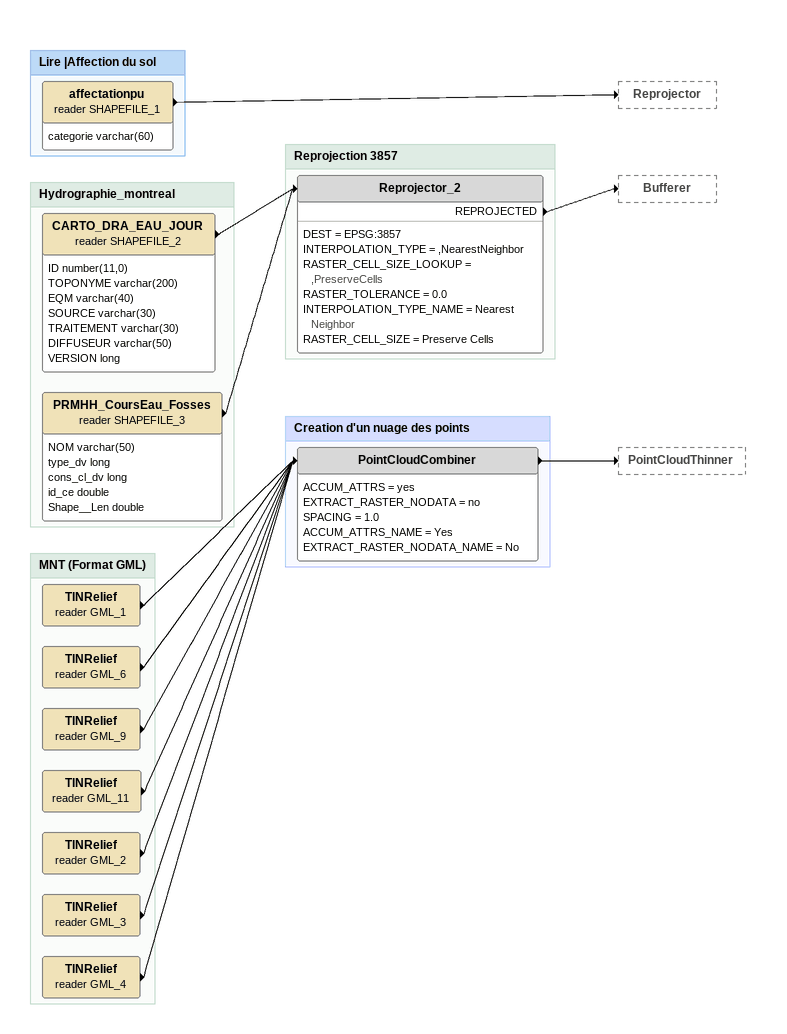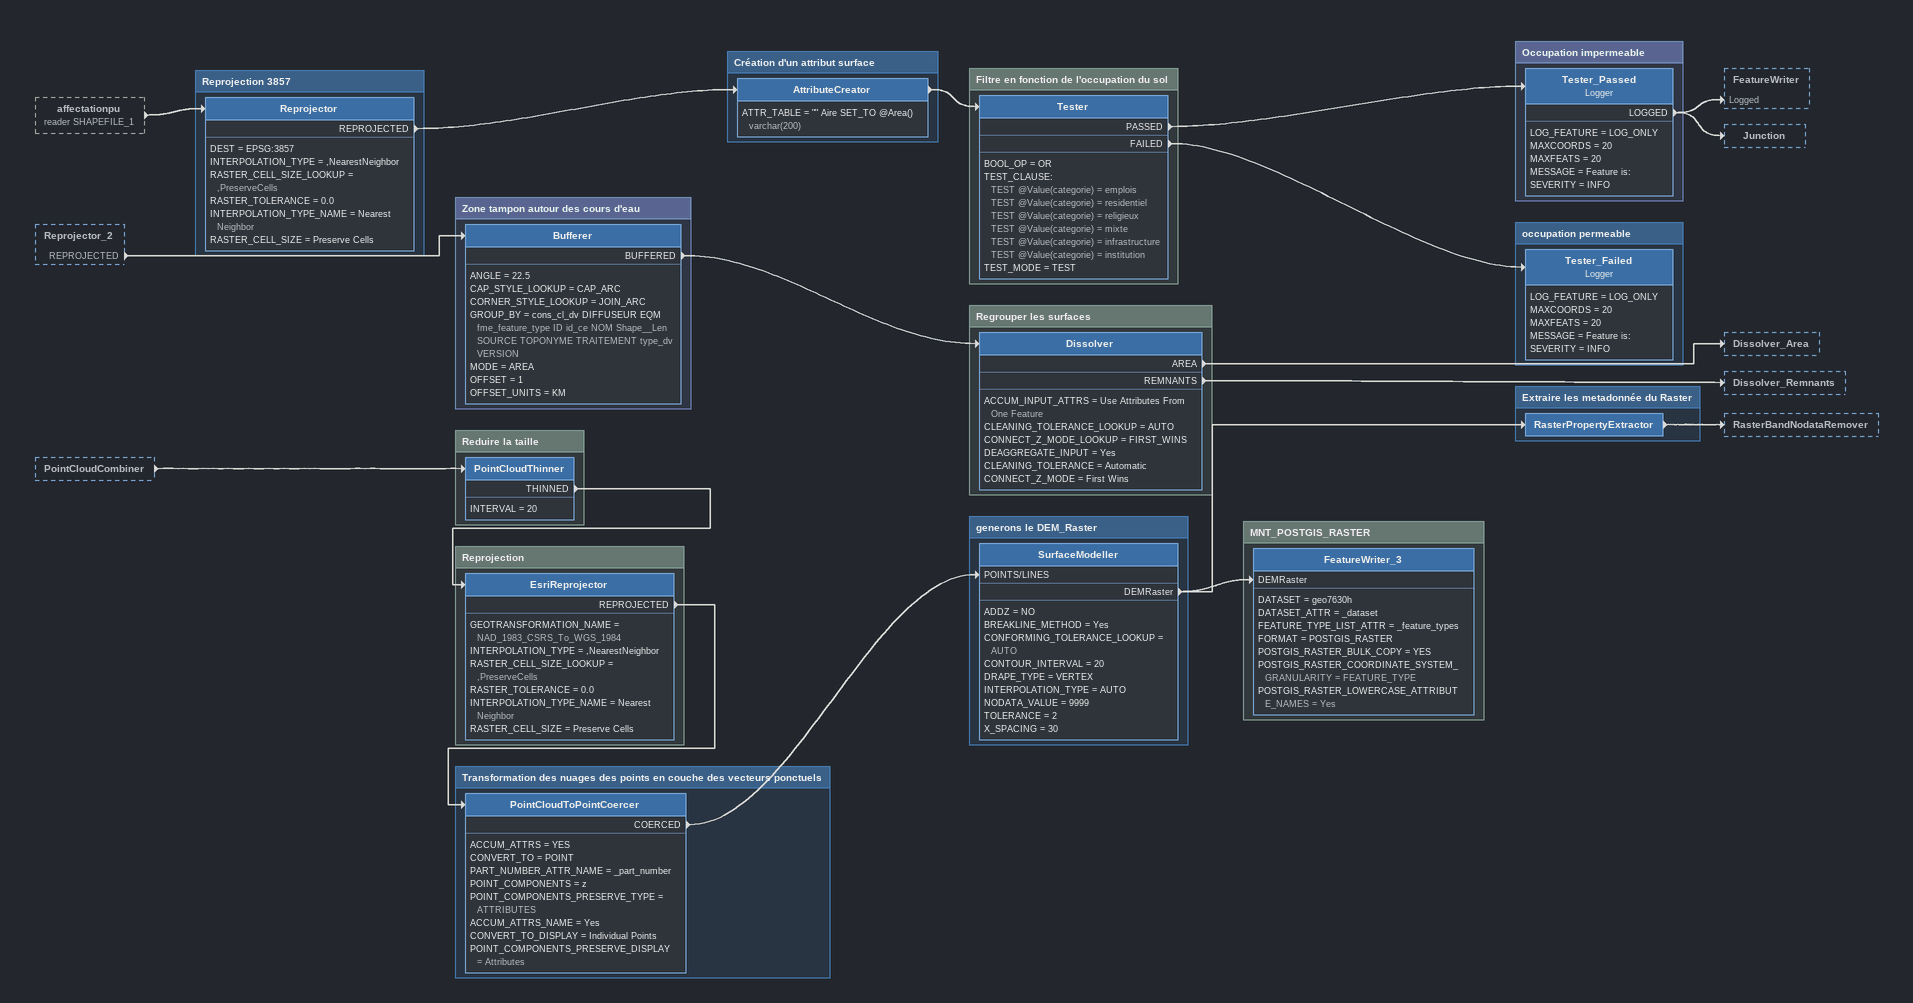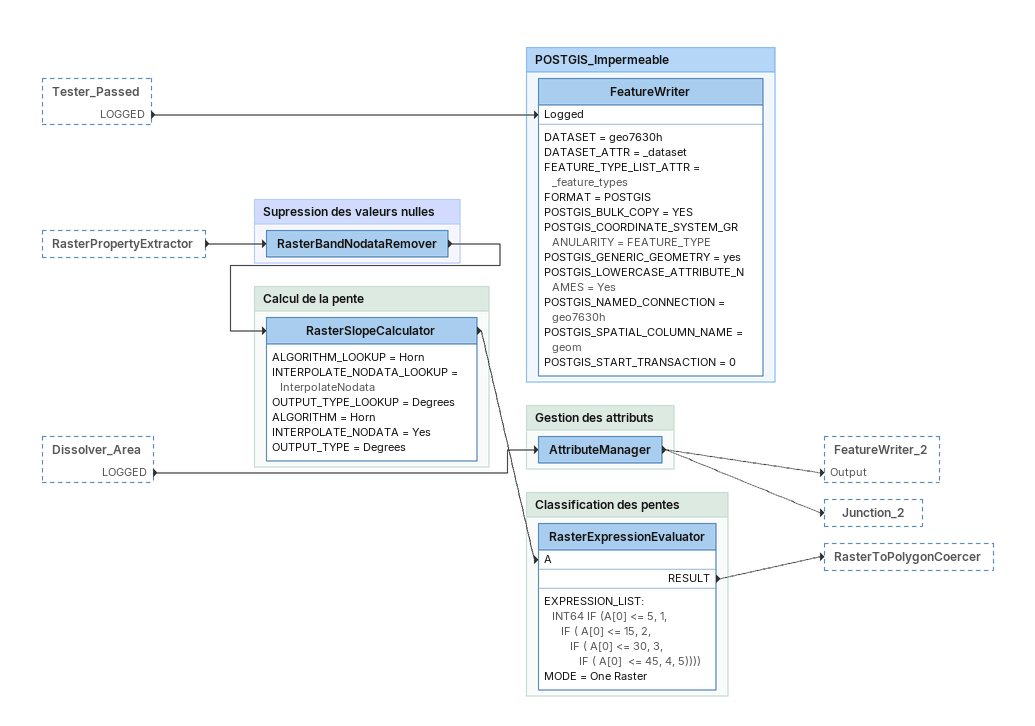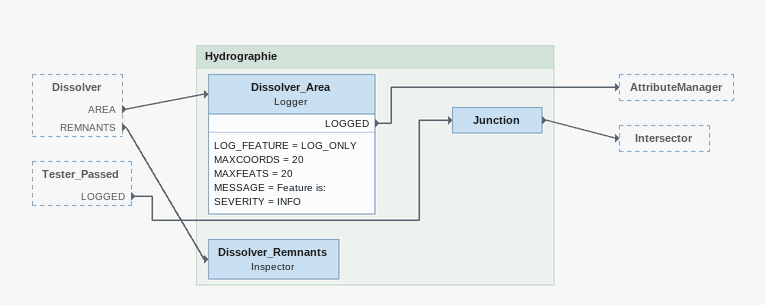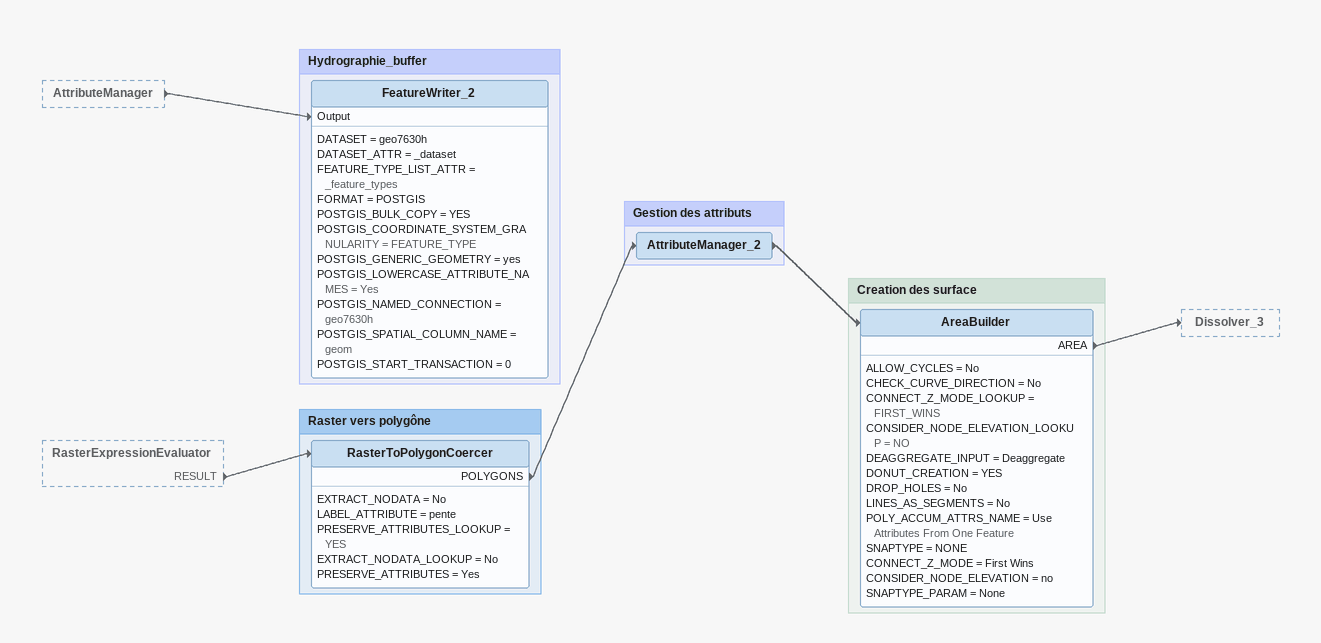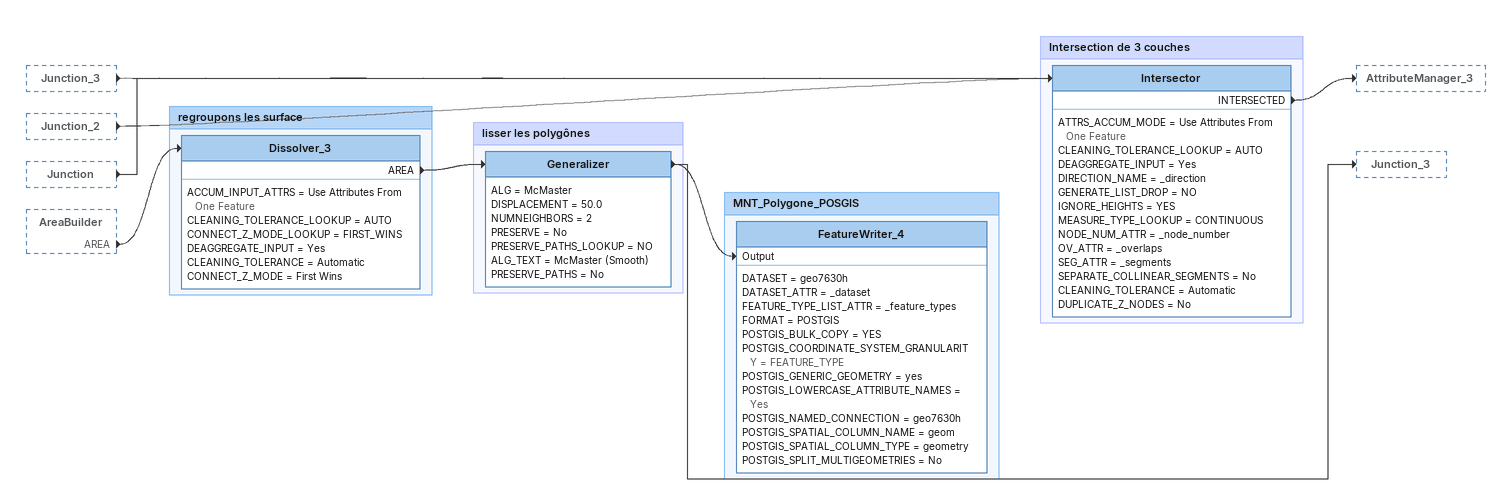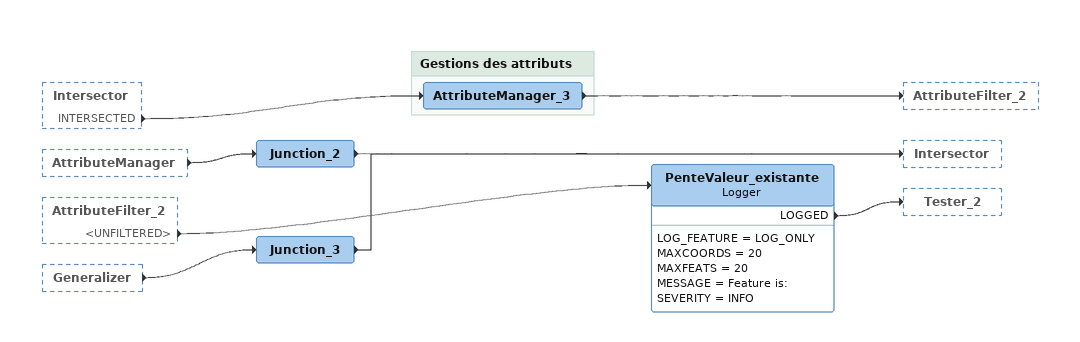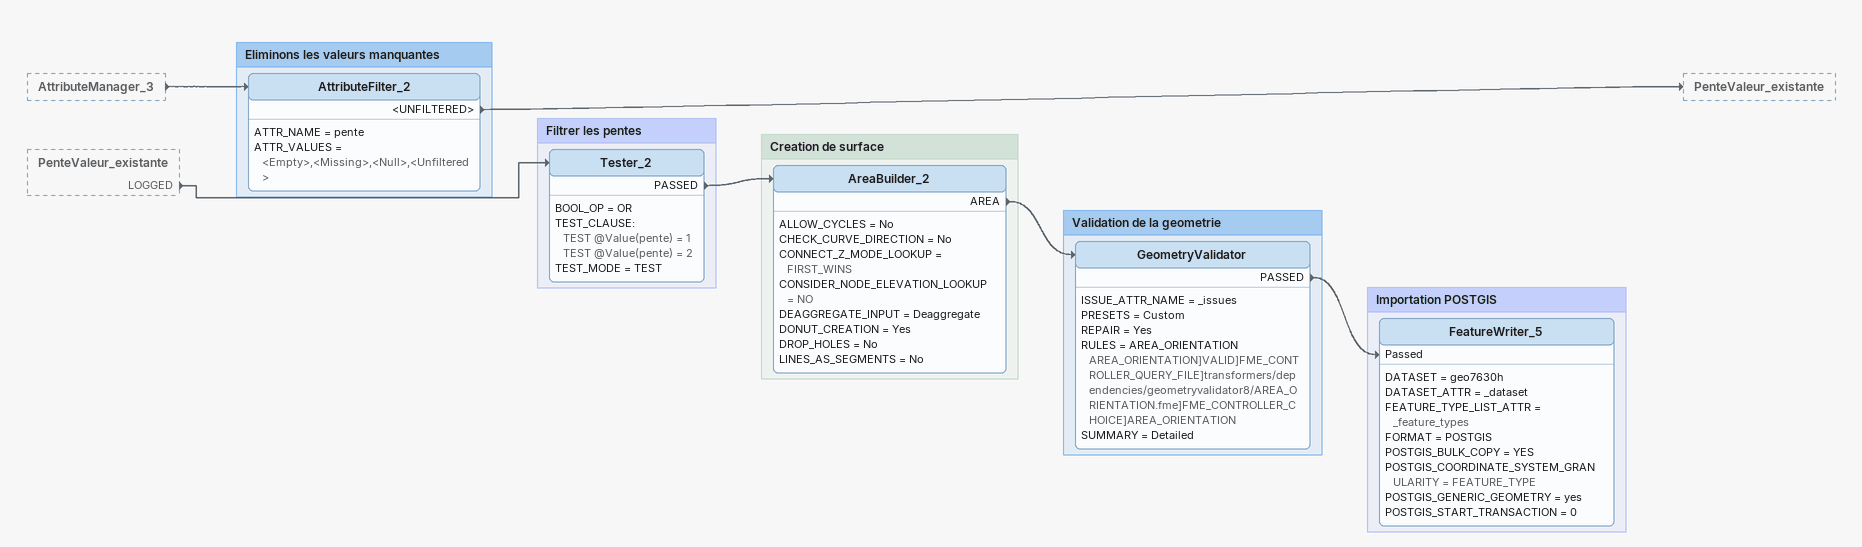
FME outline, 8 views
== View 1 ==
Bookmark: Lire |Affection du sol
affectationpu (reader SHAPEFILE_1)
    attributes: categorie varchar(60)
    -> Reprojector

Bookmark: Hydrographie_montreal
CARTO_DRA_EAU_JOUR (reader SHAPEFILE_2)
    attributes: ID number(11,0), TOPONYME varchar(200), EQM varchar(40), SOURCE varchar(30), TRAITEMENT varchar(30), DIFFUSEUR varchar(50), VERSION long
    -> Reprojector_2
PRMHH_CoursEau_Fosses (reader SHAPEFILE_3)
    attributes: NOM varchar(50), type_dv long, cons_cl_dv long, id_ce double, Shape__Len double
    -> Reprojector_2

Bookmark: Reprojection 3857
Reprojector_2
    DEST = EPSG:3857
    INTERPOLATION_TYPE = ,NearestNeighbor
    RASTER_CELL_SIZE_LOOKUP = ,PreserveCells
    RASTER_TOLERANCE = 0.0
    INTERPOLATION_TYPE_NAME = Nearest Neighbor
    RASTER_CELL_SIZE = Preserve Cells
    REPROJECTED -> Bufferer

Bookmark: MNT (Format GML)
TINRelief (reader GML_1)
    -> PointCloudCombiner
TINRelief (reader GML_6)
    -> PointCloudCombiner
TINRelief (reader GML_9)
    -> PointCloudCombiner
TINRelief (reader GML_11)
    -> PointCloudCombiner
TINRelief (reader GML_2)
    -> PointCloudCombiner
TINRelief (reader GML_3)
    -> PointCloudCombiner
TINRelief (reader GML_4)
    -> PointCloudCombiner

Bookmark: Creation d'un nuage des points
PointCloudCombiner
    ACCUM_ATTRS = yes
    EXTRACT_RASTER_NODATA = no
    SPACING = 1.0
    ACCUM_ATTRS_NAME = Yes
    EXTRACT_RASTER_NODATA_NAME = No
    -> PointCloudThinner

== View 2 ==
affectationpu (reader SHAPEFILE_1) [outside]
    -> Reprojector
Reprojector_2 [outside]
    REPROJECTED -> Bufferer
PointCloudCombiner [outside]
    -> PointCloudThinner

Bookmark: Reprojection 3857
Reprojector
    DEST = EPSG:3857
    INTERPOLATION_TYPE = ,NearestNeighbor
    RASTER_CELL_SIZE_LOOKUP = ,PreserveCells
    RASTER_TOLERANCE = 0.0
    INTERPOLATION_TYPE_NAME = Nearest Neighbor
    RASTER_CELL_SIZE = Preserve Cells
    REPROJECTED -> AttributeCreator

Bookmark: Création d'un attribut surface
AttributeCreator
    ATTR_TABLE = "" Aire SET_TO @Area() varchar(200)
    -> Tester

Bookmark: Filtre en fonction de l'occupation du sol
Tester
    BOOL_OP = OR
    TEST_CLAUSE:
      TEST @Value(categorie) = emplois
      TEST @Value(categorie) = residentiel
      TEST @Value(categorie) = religieux
      TEST @Value(categorie) = mixte
      TEST @Value(categorie) = infrastructure
      TEST @Value(categorie) = institution
    TEST_MODE = TEST
    PASSED -> Tester_Passed
    FAILED -> Tester_Failed

Bookmark: Occupation impermeable
Tester_Passed: Logger
    LOG_FEATURE = LOG_ONLY
    MAXCOORDS = 20
    MAXFEATS = 20
    MESSAGE = Feature is:
    SEVERITY = INFO
    LOGGED -> FeatureWriter [Logged]
    LOGGED -> Junction

Bookmark: occupation permeable
Tester_Failed: Logger
    LOG_FEATURE = LOG_ONLY
    MAXCOORDS = 20
    MAXFEATS = 20
    MESSAGE = Feature is:
    SEVERITY = INFO

Bookmark: Zone tampon autour des cours d'eau
Bufferer
    ANGLE = 22.5
    CAP_STYLE_LOOKUP = CAP_ARC
    CORNER_STYLE_LOOKUP = JOIN_ARC
    GROUP_BY = cons_cl_dv DIFFUSEUR EQM fme_feature_type ID id_ce NOM Shape__Len SOURCE TOPONYME TRAITEMENT type_dv VERSION
    MODE = AREA
    OFFSET = 1
    OFFSET_UNITS = KM
    BUFFERED -> Dissolver

Bookmark: Regrouper les surfaces
Dissolver
    ACCUM_INPUT_ATTRS = Use Attributes From One Feature
    CLEANING_TOLERANCE_LOOKUP = AUTO
    CONNECT_Z_MODE_LOOKUP = FIRST_WINS
    DEAGGREGATE_INPUT = Yes
    CLEANING_TOLERANCE = Automatic
    CONNECT_Z_MODE = First Wins
    AREA -> Dissolver_Area
    REMNANTS -> Dissolver_Remnants

Bookmark: Reduire la taille
PointCloudThinner
    INTERVAL = 20
    THINNED -> EsriReprojector

Bookmark: Reprojection
EsriReprojector
    GEOTRANSFORMATION_NAME = NAD_1983_CSRS_To_WGS_1984
    INTERPOLATION_TYPE = ,NearestNeighbor
    RASTER_CELL_SIZE_LOOKUP = ,PreserveCells
    RASTER_TOLERANCE = 0.0
    INTERPOLATION_TYPE_NAME = Nearest Neighbor
    RASTER_CELL_SIZE = Preserve Cells
    REPROJECTED -> PointCloudToPointCoercer

Bookmark: Transformation des nuages des points en couche des vecteurs ponctuels
PointCloudToPointCoercer
    ACCUM_ATTRS = YES
    CONVERT_TO = POINT
    PART_NUMBER_ATTR_NAME = _part_number
    POINT_COMPONENTS = z
    POINT_COMPONENTS_PRESERVE_TYPE = ATTRIBUTES
    ACCUM_ATTRS_NAME = Yes
    CONVERT_TO_DISPLAY = Individual Points
    POINT_COMPONENTS_PRESERVE_DISPLAY = Attributes
    COERCED -> SurfaceModeller [POINTS/LINES]

Bookmark: generons le DEM_Raster
SurfaceModeller
    ADDZ = NO
    BREAKLINE_METHOD = Yes
    CONFORMING_TOLERANCE_LOOKUP = AUTO
    CONTOUR_INTERVAL = 20
    DRAPE_TYPE = VERTEX
    INTERPOLATION_TYPE = AUTO
    NODATA_VALUE = 9999
    TOLERANCE = 2
    X_SPACING = 30
    DEMRaster -> FeatureWriter_3 [DEMRaster]
    DEMRaster -> RasterPropertyExtractor

Bookmark: Extraire les metadonnée du Raster
RasterPropertyExtractor
    -> RasterBandNodataRemover

Bookmark: MNT_POSTGIS_RASTER
FeatureWriter_3
    DATASET = geo7630h
    DATASET_ATTR = _dataset
    FEATURE_TYPE_LIST_ATTR = _feature_types
    FORMAT = POSTGIS_RASTER
    POSTGIS_RASTER_BULK_COPY = YES
    POSTGIS_RASTER_COORDINATE_SYSTEM_GRANULARITY = FEATURE_TYPE
    POSTGIS_RASTER_LOWERCASE_ATTRIBUTE_NAMES = Yes

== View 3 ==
Tester_Passed [outside]
    LOGGED -> FeatureWriter [Logged]
RasterPropertyExtractor [outside]
    -> RasterBandNodataRemover
Dissolver_Area [outside]
    LOGGED -> AttributeManager

Bookmark: POSTGIS_Impermeable
FeatureWriter
    DATASET = geo7630h
    DATASET_ATTR = _dataset
    FEATURE_TYPE_LIST_ATTR = _feature_types
    FORMAT = POSTGIS
    POSTGIS_BULK_COPY = YES
    POSTGIS_COORDINATE_SYSTEM_GRANULARITY = FEATURE_TYPE
    POSTGIS_GENERIC_GEOMETRY = yes
    POSTGIS_LOWERCASE_ATTRIBUTE_NAMES = Yes
    POSTGIS_NAMED_CONNECTION = geo7630h
    POSTGIS_SPATIAL_COLUMN_NAME = geom
    POSTGIS_START_TRANSACTION = 0

Bookmark: Gestion des attributs
AttributeManager
    -> FeatureWriter_2 [Output]
    -> Junction_2

Bookmark: Supression des valeurs nulles
RasterBandNodataRemover
    -> RasterSlopeCalculator

Bookmark: Calcul de la pente
RasterSlopeCalculator
    ALGORITHM_LOOKUP = Horn
    INTERPOLATE_NODATA_LOOKUP = InterpolateNodata
    OUTPUT_TYPE_LOOKUP = Degrees
    ALGORITHM = Horn
    INTERPOLATE_NODATA = Yes
    OUTPUT_TYPE = Degrees
    -> RasterExpressionEvaluator [A]

Bookmark: Classification des pentes
RasterExpressionEvaluator
    EXPRESSION_LIST:
      INT64 IF (A[0] <= 5, 1,
         IF ( A[0] <= 15, 2,
            IF ( A[0] <= 30, 3,
               IF ( A[0]  <= 45, 4, 5))))
    MODE = One Raster
    RESULT -> RasterToPolygonCoercer

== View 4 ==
Dissolver [outside]
    AREA -> Dissolver_Area
    REMNANTS -> Dissolver_Remnants
Tester_Passed [outside]
    LOGGED -> Junction

Bookmark: Hydrographie
Junction
    -> Intersector
Dissolver_Area: Logger
    LOG_FEATURE = LOG_ONLY
    MAXCOORDS = 20
    MAXFEATS = 20
    MESSAGE = Feature is:
    SEVERITY = INFO
    LOGGED -> AttributeManager
Dissolver_Remnants: Inspector

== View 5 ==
AttributeManager [outside]
    -> FeatureWriter_2 [Output]
RasterExpressionEvaluator [outside]
    RESULT -> RasterToPolygonCoercer

Bookmark: Hydrographie_buffer
FeatureWriter_2
    DATASET = geo7630h
    DATASET_ATTR = _dataset
    FEATURE_TYPE_LIST_ATTR = _feature_types
    FORMAT = POSTGIS
    POSTGIS_BULK_COPY = YES
    POSTGIS_COORDINATE_SYSTEM_GRANULARITY = FEATURE_TYPE
    POSTGIS_GENERIC_GEOMETRY = yes
    POSTGIS_LOWERCASE_ATTRIBUTE_NAMES = Yes
    POSTGIS_NAMED_CONNECTION = geo7630h
    POSTGIS_SPATIAL_COLUMN_NAME = geom
    POSTGIS_START_TRANSACTION = 0

Bookmark: Raster vers polygône
RasterToPolygonCoercer
    EXTRACT_NODATA = No
    LABEL_ATTRIBUTE = pente
    PRESERVE_ATTRIBUTES_LOOKUP = YES
    EXTRACT_NODATA_LOOKUP = No
    PRESERVE_ATTRIBUTES = Yes
    POLYGONS -> AttributeManager_2

Bookmark: Gestion des attributs
AttributeManager_2
    -> AreaBuilder

Bookmark: Creation des surface
AreaBuilder
    ALLOW_CYCLES = No
    CHECK_CURVE_DIRECTION = No
    CONNECT_Z_MODE_LOOKUP = FIRST_WINS
    CONSIDER_NODE_ELEVATION_LOOKUP = NO
    DEAGGREGATE_INPUT = Deaggregate
    DONUT_CREATION = YES
    DROP_HOLES = No
    LINES_AS_SEGMENTS = No
    POLY_ACCUM_ATTRS_NAME = Use Attributes From One Feature
    SNAPTYPE = NONE
    CONNECT_Z_MODE = First Wins
    CONSIDER_NODE_ELEVATION = no
    SNAPTYPE_PARAM = None
    AREA -> Dissolver_3

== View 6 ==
Junction_3 [outside]
    -> Intersector
Junction_2 [outside]
    -> Intersector
Junction [outside]
    -> Intersector
AreaBuilder [outside]
    AREA -> Dissolver_3

Bookmark: regroupons les surface
Dissolver_3
    ACCUM_INPUT_ATTRS = Use Attributes From One Feature
    CLEANING_TOLERANCE_LOOKUP = AUTO
    CONNECT_Z_MODE_LOOKUP = FIRST_WINS
    DEAGGREGATE_INPUT = Yes
    CLEANING_TOLERANCE = Automatic
    CONNECT_Z_MODE = First Wins
    AREA -> Generalizer

Bookmark: lisser les polygônes
Generalizer
    ALG = McMaster
    DISPLACEMENT = 50.0
    NUMNEIGHBORS = 2
    PRESERVE = No
    PRESERVE_PATHS_LOOKUP = NO
    ALG_TEXT = McMaster (Smooth)
    PRESERVE_PATHS = No
    -> FeatureWriter_4 [Output]
    -> Junction_3

Bookmark: Intersection de 3 couches
Intersector
    ATTRS_ACCUM_MODE = Use Attributes From One Feature
    CLEANING_TOLERANCE_LOOKUP = AUTO
    DEAGGREGATE_INPUT = Yes
    DIRECTION_NAME = _direction
    GENERATE_LIST_DROP = NO
    IGNORE_HEIGHTS = YES
    MEASURE_TYPE_LOOKUP = CONTINUOUS
    NODE_NUM_ATTR = _node_number
    OV_ATTR = _overlaps
    SEG_ATTR = _segments
    SEPARATE_COLLINEAR_SEGMENTS = No
    CLEANING_TOLERANCE = Automatic
    DUPLICATE_Z_NODES = No
    INTERSECTED -> AttributeManager_3

Bookmark: MNT_Polygone_POSGIS
FeatureWriter_4
    DATASET = geo7630h
    DATASET_ATTR = _dataset
    FEATURE_TYPE_LIST_ATTR = _feature_types
    FORMAT = POSTGIS
    POSTGIS_BULK_COPY = YES
    POSTGIS_COORDINATE_SYSTEM_GRANULARITY = FEATURE_TYPE
    POSTGIS_GENERIC_GEOMETRY = yes
    POSTGIS_LOWERCASE_ATTRIBUTE_NAMES = Yes
    POSTGIS_NAMED_CONNECTION = geo7630h
    POSTGIS_SPATIAL_COLUMN_NAME = geom
    POSTGIS_SPATIAL_COLUMN_TYPE = geometry
    POSTGIS_SPLIT_MULTIGEOMETRIES = No

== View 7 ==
Intersector [outside]
    INTERSECTED -> AttributeManager_3
AttributeManager [outside]
    -> Junction_2
AttributeFilter_2 [outside]
    <UNFILTERED> -> PenteValeur_existante
Generalizer [outside]
    -> Junction_3
Junction_2
    -> Intersector
Junction_3
    -> Intersector
PenteValeur_existante: Logger
    LOG_FEATURE = LOG_ONLY
    MAXCOORDS = 20
    MAXFEATS = 20
    MESSAGE = Feature is:
    SEVERITY = INFO
    LOGGED -> Tester_2

Bookmark: Gestions des attributs
AttributeManager_3
    -> AttributeFilter_2

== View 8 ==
AttributeManager_3 [outside]
    -> AttributeFilter_2
PenteValeur_existante [outside]
    LOGGED -> Tester_2

Bookmark: Eliminons les valeurs manquantes
AttributeFilter_2
    ATTR_NAME = pente
    ATTR_VALUES = <Empty>,<Missing>,<Null>,<Unfiltered>
    <UNFILTERED> -> PenteValeur_existante

Bookmark: Filtrer les pentes
Tester_2
    BOOL_OP = OR
    TEST_CLAUSE:
      TEST @Value(pente) = 1
      TEST @Value(pente) = 2
    TEST_MODE = TEST
    PASSED -> AreaBuilder_2

Bookmark: Creation de surface
AreaBuilder_2
    ALLOW_CYCLES = No
    CHECK_CURVE_DIRECTION = No
    CONNECT_Z_MODE_LOOKUP = FIRST_WINS
    CONSIDER_NODE_ELEVATION_LOOKUP = NO
    DEAGGREGATE_INPUT = Deaggregate
    DONUT_CREATION = Yes
    DROP_HOLES = No
    LINES_AS_SEGMENTS = No
    AREA -> GeometryValidator

Bookmark: Validation de la geometrie
GeometryValidator
    ISSUE_ATTR_NAME = _issues
    PRESETS = Custom
    REPAIR = Yes
    RULES = AREA_ORIENTATION AREA_ORIENTATION]VALID]FME_CONTROLLER_QUERY_FILE]transformers/dependencies/geometryvalidator8/AREA_ORIENTATION.fme]FME_CONTROLLER_CHOICE]AREA_ORIENTATION
    SUMMARY = Detailed
    PASSED -> FeatureWriter_5 [Passed]

Bookmark: Importation POSTGIS
FeatureWriter_5
    DATASET = geo7630h
    DATASET_ATTR = _dataset
    FEATURE_TYPE_LIST_ATTR = _feature_types
    FORMAT = POSTGIS
    POSTGIS_BULK_COPY = YES
    POSTGIS_COORDINATE_SYSTEM_GRANULARITY = FEATURE_TYPE
    POSTGIS_GENERIC_GEOMETRY = yes
    POSTGIS_START_TRANSACTION = 0
